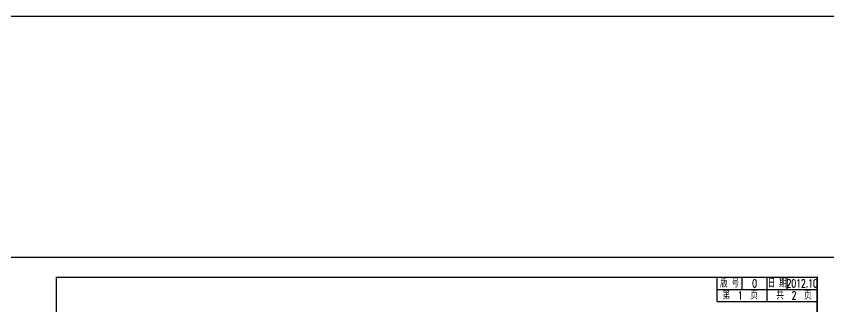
# Model space of a CAD drawing. Extents: x 4349 to 271026, y -15323 to -8945.
# Drawn here: x 4936.9 to 5342.7, y -14077.6 to -13932.4 of the extents above; entities that cross this region are included whole.
import ezdxf
from ezdxf.enums import TextEntityAlignment as Align

# ---------------------------------------------------------------- set-up
doc = ezdxf.new("R2010")
doc.units = 0
doc.header["$LTSCALE"] = 2
doc.layers.get('0').update_dxf_attribs({"linetype": 'CONTINUOUS'})
doc.layers.add('图框', color=7, linetype='CONTINUOUS')
doc.styles.get("Standard").update_dxf_attribs({"font": 'simplex1.shx', "width": 0.7, "bigfont": 'hztxt.shx'})

# ---------------------------------------------------------------- blocks, each defined once
blk = doc.blocks.new('series')
at = {"width": 0.75}
for tag, height, p in [('页码', 4, (-35, -19)), ('图名', 5, (-220, -282)), ('图号', 5, (-20, -282))]:
    blk.add_attdef(tag, text='', height=height, dxfattribs=at).set_placement(p, align=Align.MIDDLE_CENTER)
blk = doc.blocks.new('12345')
at = {"layer": '图框'}
blk.add_lwpolyline([(4926.93, -9362.88), (4926.93, -9065.88), (4506.93, -9065.88), (4506.93, -9362.88)], close=True, dxfattribs=at)
blk = doc.blocks.new('123456')
at = {"layer": '图框', "linetype": 'Continuous'}
blk.add_blockref('12345', (0, -2522.15), dxfattribs=at)

msp = doc.modelspace()

# ---------------------------------------------------------------- linework, layer by layer
at = {"layer": '图框'}
for p, q in [((5286.92857, -14074.90394), (5286.92857, -14062.90394)), ((5299.42857, -14068.90394), (5299.42857, -14062.90394)), ((5311.92857, -14068.90394), (5311.92857, -14062.90394)), ((5321.92857, -14068.90394), (5321.92857, -14062.90394)), ((5286.92857, -14068.90394), (5336.92857, -14068.90394)), ((5311.92857, -14074.90394), (5311.92857, -14068.90394)), ((5286.92857, -14074.90394), (5336.92857, -14074.90394))]:
    msp.add_line(p, q, dxfattribs=at)
at = {"layer": '图框', "linetype": 'Continuous'}
msp.add_lwpolyline([(4349.44171, -13932.41183), (7922.30761, -13932.41183), (7922.30761, -15323.10152), (4349.44171, -15323.10152)], close=True, dxfattribs=at)
at = {"layer": '图框', "const_width": 0.7}
msp.add_lwpolyline([(5336.92857, -14062.90394), (4956.92857, -14062.90394), (4956.92858, -14339.90394), (5336.92858, -14339.90394), (5336.92857, -14062.90394)], dxfattribs=at)

# ---------------------------------------------------------------- block references
at = {"layer": '图框', "color": 1, "linetype": 'Continuous'}
msp.add_blockref('123456', (420, -2464.87737), dxfattribs=at)
at = {"layer": '图框'}
ref = msp.add_blockref('series', (5346.92858, -14052.90394), dxfattribs=at)
ref.add_attrib('页码', '第  1  页    共  2  页', dxfattribs={"layer": '0', "height": 4, "width": 0.7}).set_placement((5311.92857, -14071.90394), align=Align.MIDDLE_CENTER)
ref.add_attrib('图名', '%%C325单悬臂式标志一般构造图', dxfattribs={"layer": '0', "height": 5, "width": 0.7}).set_placement((5126.92858, -14334.90394), align=Align.MIDDLE_CENTER)
ref.add_attrib('图号', 'S2-13-10', dxfattribs={"layer": '0', "height": 5, "width": 0.65}).set_placement((5326.92858, -14334.90394), align=Align.MIDDLE_CENTER)

# ---------------------------------------------------------------- texts
at = {"layer": '图框', "width": 0.7}
for s, p in [('版 号', (5293.17857, -14065.90394)), ('0', (5305.67857, -14065.90394)), ('日 期', (5316.92857, -14065.90394)), ('2012.10', (5329.42857, -14065.90394))]:
    msp.add_text(s, height=4, dxfattribs=at).set_placement(p, align=Align.MIDDLE_CENTER)

doc.saveas('drawing.dxf')
